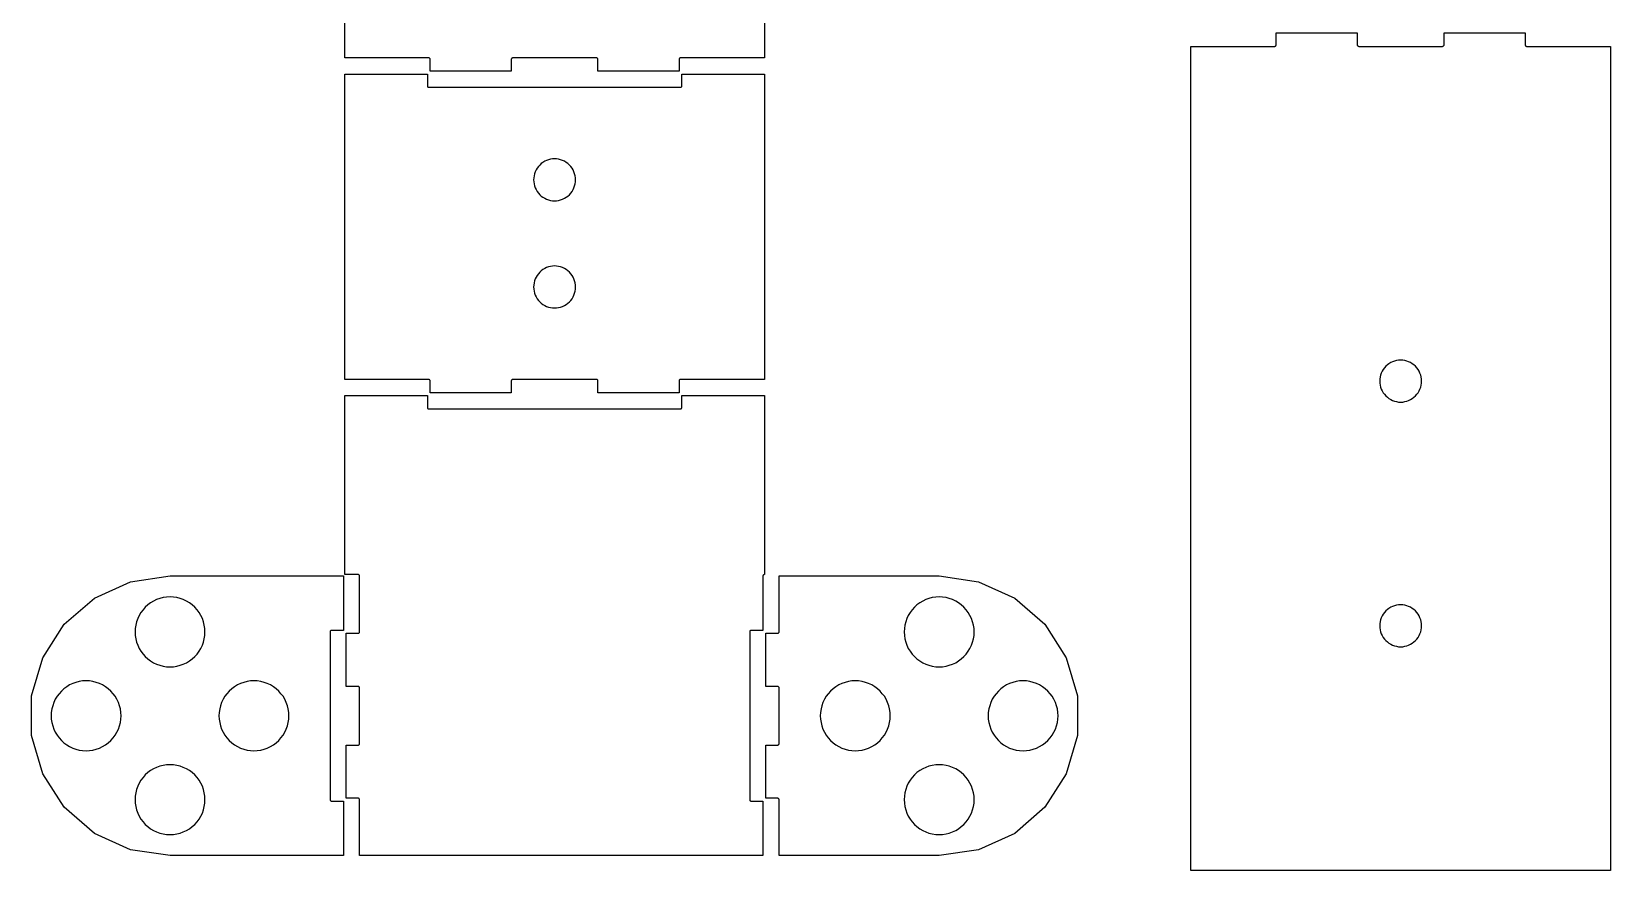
# Model space of a CAD drawing. Header units: millimetres. Extents: x 105 to 221, y 329 to 679.
# Drawn here: x 108 to 220.9, y 329.1 to 389.1 of the extents above; entities that cross this region are included whole.
import ezdxf

# ---------------------------------------------------------------- set-up
doc = ezdxf.new("R2010")
doc.units = ezdxf.units.MM

msp = doc.modelspace()

# ---------------------------------------------------------------- linework, layer by layer
for p, q in [((130.37, 387.19), (130.37, 406.04)), ((160.37, 406.04), (160.37, 387.19)), ((196.97, 388.12), (196.97, 388.98)), ((196.97, 388.98), (202.77, 388.98)), ((202.77, 388.98), (202.77, 388.12)), ((208.97, 388.12), (208.97, 388.98)), ((208.97, 388.98), (214.77, 388.98)), ((214.77, 388.98), (214.77, 388.12)), ((190.87, 329.08), (190.87, 388.02)), ((190.87, 388.02), (196.87, 388.02)), ((196.87, 388.02), (196.89, 388.03)), ((196.89, 388.03), (196.91, 388.03)), ((196.91, 388.03), (196.92, 388.04)), ((196.92, 388.04), (196.94, 388.05)), ((196.94, 388.05), (196.95, 388.07)), ((196.95, 388.07), (196.96, 388.09)), ((196.96, 388.09), (196.97, 388.1)), ((196.97, 388.1), (196.97, 388.12)), ((202.77, 388.12), (202.77, 388.1)), ((202.77, 388.1), (202.78, 388.09)), ((202.78, 388.09), (202.79, 388.07)), ((202.79, 388.07), (202.8, 388.05)), ((202.8, 388.05), (202.81, 388.04)), ((202.81, 388.04), (202.83, 388.03)), ((202.83, 388.03), (202.85, 388.03)), ((202.85, 388.03), (202.87, 388.02)), ((202.87, 388.02), (208.87, 388.02)), ((208.87, 388.02), (208.89, 388.03)), ((208.89, 388.03), (208.91, 388.03)), ((208.91, 388.03), (208.92, 388.04)), ((208.92, 388.04), (208.94, 388.05)), ((208.94, 388.05), (208.95, 388.07)), ((208.95, 388.07), (208.96, 388.09)), ((208.96, 388.09), (208.97, 388.1)), ((208.97, 388.1), (208.97, 388.12)), ((214.77, 388.12), (214.77, 388.1)), ((214.77, 388.1), (214.78, 388.09)), ((214.78, 388.09), (214.79, 388.07)), ((214.79, 388.07), (214.8, 388.05)), ((214.8, 388.05), (214.81, 388.04)), ((214.81, 388.04), (214.83, 388.03)), ((214.83, 388.03), (214.85, 388.03)), ((214.85, 388.03), (214.87, 388.02)), ((214.87, 388.02), (220.87, 388.02)), ((220.87, 388.02), (220.87, 329.08)), ((220.87, 388.02), (220.87, 388.02)), ((136.37, 387.19), (130.37, 387.19)), ((130.37, 387.19), (130.37, 387.19)), ((136.39, 387.19), (136.37, 387.19)), ((136.41, 387.18), (136.39, 387.19)), ((136.42, 387.17), (136.41, 387.18)), ((136.44, 387.16), (136.42, 387.17)), ((136.45, 387.15), (136.44, 387.16)), ((136.46, 387.13), (136.45, 387.15)), ((136.47, 387.11), (136.46, 387.13)), ((136.47, 387.09), (136.47, 387.11)), ((136.47, 386.24), (136.47, 387.09)), ((142.27, 386.24), (136.47, 386.24)), ((142.28, 387.13), (142.27, 387.11)), ((142.27, 387.11), (142.27, 387.09)), ((142.27, 387.09), (142.27, 386.24)), ((142.3, 387.16), (142.28, 387.15)), ((142.28, 387.15), (142.28, 387.13)), ((142.31, 387.17), (142.3, 387.16)), ((142.33, 387.18), (142.31, 387.17)), ((142.35, 387.19), (142.33, 387.18)), ((142.37, 387.19), (142.35, 387.19)), ((148.37, 387.19), (142.37, 387.19)), ((148.39, 387.19), (148.37, 387.19)), ((148.41, 387.18), (148.39, 387.19)), ((148.42, 387.17), (148.41, 387.18)), ((148.44, 387.16), (148.42, 387.17)), ((148.45, 387.15), (148.44, 387.16)), ((148.46, 387.13), (148.45, 387.15)), ((148.47, 387.11), (148.46, 387.13)), ((148.47, 387.09), (148.47, 387.11)), ((148.47, 386.24), (148.47, 387.09)), ((154.27, 386.24), (148.47, 386.24)), ((154.28, 387.13), (154.27, 387.11)), ((154.27, 387.11), (154.27, 387.09)), ((154.27, 387.09), (154.27, 386.24)), ((154.3, 387.16), (154.28, 387.15)), ((154.28, 387.15), (154.28, 387.13)), ((154.31, 387.17), (154.3, 387.16)), ((154.33, 387.18), (154.31, 387.17)), ((154.35, 387.19), (154.33, 387.18)), ((154.37, 387.19), (154.35, 387.19)), ((160.37, 387.19), (154.37, 387.19)), ((130.37, 364.19), (130.37, 386.04)), ((130.37, 386.04), (136.27, 386.04)), ((136.27, 386.04), (136.27, 385.19)), ((136.27, 385.19), (136.27, 385.17)), ((136.27, 385.17), (136.28, 385.15)), ((136.28, 385.15), (136.28, 385.13)), ((136.28, 385.13), (136.3, 385.12)), ((136.3, 385.12), (136.31, 385.1)), ((136.31, 385.1), (136.33, 385.09)), ((136.33, 385.09), (136.35, 385.09)), ((136.35, 385.09), (136.37, 385.09)), ((136.37, 385.09), (154.37, 385.09)), ((154.37, 385.09), (154.39, 385.09)), ((154.39, 385.09), (154.41, 385.09)), ((154.41, 385.09), (154.42, 385.1)), ((154.42, 385.1), (154.44, 385.12)), ((154.44, 385.12), (154.45, 385.13)), ((154.45, 385.13), (154.46, 385.15)), ((154.46, 385.15), (154.47, 385.17)), ((154.47, 385.19), (154.47, 386.04)), ((154.47, 386.04), (160.37, 386.04)), ((154.47, 385.17), (154.47, 385.19)), ((160.37, 386.04), (160.37, 364.19)), ((144.21, 379.42), (144.12, 379.31)), ((144.31, 379.53), (144.21, 379.42)), ((144.42, 379.63), (144.31, 379.53)), ((144.53, 379.72), (144.42, 379.63)), ((144.66, 379.8), (144.53, 379.72)), ((144.79, 379.86), (144.66, 379.8)), ((144.93, 379.91), (144.79, 379.86)), ((145.08, 379.94), (144.93, 379.91)), ((145.22, 379.97), (145.08, 379.94)), ((145.37, 379.97), (145.22, 379.97)), ((145.51, 379.97), (145.37, 379.97)), ((145.66, 379.94), (145.51, 379.97)), ((145.8, 379.91), (145.66, 379.94)), ((145.94, 379.86), (145.8, 379.91)), ((146.08, 379.8), (145.94, 379.86)), ((146.2, 379.72), (146.08, 379.8)), ((146.32, 379.63), (146.2, 379.72)), ((146.43, 379.53), (146.32, 379.63)), ((146.53, 379.42), (146.43, 379.53)), ((146.62, 379.31), (146.53, 379.42)), ((143.88, 378.62), (143.87, 378.47)), ((143.87, 378.47), (143.88, 378.33)), ((143.9, 378.76), (143.88, 378.62)), ((143.88, 378.33), (143.9, 378.18)), ((143.93, 378.91), (143.9, 378.76)), ((143.98, 379.05), (143.93, 378.91)), ((144.05, 379.18), (143.98, 379.05)), ((144.12, 379.31), (144.05, 379.18)), ((146.69, 379.18), (146.62, 379.31)), ((146.75, 379.05), (146.69, 379.18)), ((146.8, 378.91), (146.75, 379.05)), ((146.84, 378.76), (146.8, 378.91)), ((146.86, 378.62), (146.84, 378.76)), ((146.84, 378.18), (146.86, 378.33)), ((146.87, 378.47), (146.86, 378.62)), ((146.86, 378.33), (146.87, 378.47)), ((146.87, 378.47), (146.87, 378.47)), ((143.9, 378.18), (143.93, 378.04)), ((143.93, 378.04), (143.98, 377.9)), ((143.98, 377.9), (144.05, 377.77)), ((144.05, 377.77), (144.12, 377.64)), ((144.12, 377.64), (144.21, 377.52)), ((144.21, 377.52), (144.31, 377.41)), ((144.31, 377.41), (144.42, 377.31)), ((144.42, 377.31), (144.53, 377.23)), ((144.53, 377.23), (144.66, 377.15)), ((144.66, 377.15), (144.79, 377.09)), ((144.79, 377.09), (144.93, 377.04)), ((145.8, 377.04), (145.94, 377.09)), ((145.94, 377.09), (146.08, 377.15)), ((146.08, 377.15), (146.2, 377.23)), ((146.2, 377.23), (146.32, 377.31)), ((146.32, 377.31), (146.43, 377.41)), ((146.43, 377.41), (146.53, 377.52)), ((146.53, 377.52), (146.62, 377.64)), ((146.62, 377.64), (146.69, 377.77)), ((146.69, 377.77), (146.75, 377.9)), ((146.75, 377.9), (146.8, 378.04)), ((146.8, 378.04), (146.84, 378.18)), ((144.93, 377.04), (145.08, 377)), ((145.08, 377), (145.22, 376.98)), ((145.22, 376.98), (145.37, 376.97)), ((145.37, 376.97), (145.51, 376.98)), ((145.51, 376.98), (145.66, 377)), ((145.66, 377), (145.8, 377.04)), ((144.05, 371.51), (143.98, 371.38)), ((144.12, 371.64), (144.05, 371.51)), ((144.21, 371.76), (144.12, 371.64)), ((144.31, 371.87), (144.21, 371.76)), ((144.42, 371.97), (144.31, 371.87)), ((144.53, 372.05), (144.42, 371.97)), ((144.66, 372.13), (144.53, 372.05)), ((144.79, 372.19), (144.66, 372.13)), ((144.93, 372.24), (144.79, 372.19)), ((145.08, 372.28), (144.93, 372.24)), ((145.22, 372.3), (145.08, 372.28)), ((145.37, 372.31), (145.22, 372.3)), ((145.51, 372.3), (145.37, 372.31)), ((145.66, 372.28), (145.51, 372.3)), ((145.8, 372.24), (145.66, 372.28)), ((145.94, 372.19), (145.8, 372.24)), ((146.08, 372.13), (145.94, 372.19)), ((146.2, 372.05), (146.08, 372.13)), ((146.32, 371.97), (146.2, 372.05)), ((146.43, 371.87), (146.32, 371.97)), ((146.53, 371.76), (146.43, 371.87)), ((146.62, 371.64), (146.53, 371.76)), ((146.69, 371.51), (146.62, 371.64)), ((146.75, 371.38), (146.69, 371.51)), ((143.88, 370.95), (143.87, 370.81)), ((143.87, 370.81), (143.88, 370.66)), ((143.9, 371.1), (143.88, 370.95)), ((143.88, 370.66), (143.9, 370.51)), ((143.93, 371.24), (143.9, 371.1)), ((143.9, 370.51), (143.93, 370.37)), ((143.98, 371.38), (143.93, 371.24)), ((143.93, 370.37), (143.98, 370.23)), ((146.8, 371.24), (146.75, 371.38)), ((146.75, 370.23), (146.8, 370.37)), ((146.84, 371.1), (146.8, 371.24)), ((146.8, 370.37), (146.84, 370.51)), ((146.86, 370.95), (146.84, 371.1)), ((146.84, 370.51), (146.86, 370.66)), ((146.87, 370.81), (146.86, 370.95)), ((146.86, 370.66), (146.87, 370.81)), ((146.87, 370.81), (146.87, 370.81)), ((143.98, 370.23), (144.05, 370.1)), ((144.05, 370.1), (144.12, 369.97)), ((144.12, 369.97), (144.21, 369.85)), ((144.21, 369.85), (144.31, 369.75)), ((144.31, 369.75), (144.42, 369.65)), ((144.42, 369.65), (144.53, 369.56)), ((144.53, 369.56), (144.66, 369.48)), ((144.66, 369.48), (144.79, 369.42)), ((144.79, 369.42), (144.93, 369.37)), ((144.93, 369.37), (145.08, 369.33)), ((145.08, 369.33), (145.22, 369.31)), ((145.22, 369.31), (145.37, 369.31)), ((145.37, 369.31), (145.51, 369.31)), ((145.51, 369.31), (145.66, 369.33)), ((145.66, 369.33), (145.8, 369.37)), ((145.8, 369.37), (145.94, 369.42)), ((145.94, 369.42), (146.08, 369.48)), ((146.08, 369.48), (146.2, 369.56)), ((146.2, 369.56), (146.32, 369.65)), ((146.32, 369.65), (146.43, 369.75)), ((146.43, 369.75), (146.53, 369.85)), ((146.53, 369.85), (146.62, 369.97)), ((146.62, 369.97), (146.69, 370.1)), ((146.69, 370.1), (146.75, 370.23)), ((204.55, 364.78), (204.48, 364.65)), ((204.62, 364.91), (204.55, 364.78)), ((204.71, 365.03), (204.62, 364.91)), ((204.81, 365.14), (204.71, 365.03)), ((204.92, 365.24), (204.81, 365.14)), ((205.03, 365.32), (204.92, 365.24)), ((205.16, 365.4), (205.03, 365.32)), ((205.29, 365.46), (205.16, 365.4)), ((205.43, 365.51), (205.29, 365.46)), ((205.58, 365.55), (205.43, 365.51)), ((205.72, 365.57), (205.58, 365.55)), ((205.87, 365.58), (205.72, 365.57)), ((206.02, 365.57), (205.87, 365.58)), ((206.16, 365.55), (206.02, 365.57)), ((206.3, 365.51), (206.16, 365.55)), ((206.44, 365.46), (206.3, 365.51)), ((206.58, 365.4), (206.44, 365.46)), ((206.7, 365.32), (206.58, 365.4)), ((206.82, 365.24), (206.7, 365.32)), ((206.93, 365.14), (206.82, 365.24)), ((207.03, 365.03), (206.93, 365.14)), ((207.12, 364.91), (207.03, 365.03)), ((207.19, 364.78), (207.12, 364.91)), ((207.25, 364.65), (207.19, 364.78)), ((136.37, 364.19), (130.37, 364.19)), ((130.37, 364.19), (130.37, 364.19)), ((136.39, 364.19), (136.37, 364.19)), ((136.41, 364.18), (136.39, 364.19)), ((136.42, 364.17), (136.41, 364.18)), ((136.44, 364.16), (136.42, 364.17)), ((136.45, 364.15), (136.44, 364.16)), ((136.46, 364.13), (136.45, 364.15)), ((136.47, 364.11), (136.46, 364.13)), ((136.47, 364.09), (136.47, 364.11)), ((136.47, 363.24), (136.47, 364.09)), ((142.28, 364.13), (142.27, 364.11)), ((142.27, 364.11), (142.27, 364.09)), ((142.27, 364.09), (142.27, 363.24)), ((142.3, 364.16), (142.28, 364.15)), ((142.28, 364.15), (142.28, 364.13)), ((142.31, 364.17), (142.3, 364.16)), ((142.33, 364.18), (142.31, 364.17)), ((142.35, 364.19), (142.33, 364.18)), ((142.37, 364.19), (142.35, 364.19)), ((148.37, 364.19), (142.37, 364.19)), ((148.39, 364.19), (148.37, 364.19)), ((148.41, 364.18), (148.39, 364.19)), ((148.42, 364.17), (148.41, 364.18)), ((148.44, 364.16), (148.42, 364.17)), ((148.45, 364.15), (148.44, 364.16)), ((148.46, 364.13), (148.45, 364.15)), ((148.47, 364.11), (148.46, 364.13)), ((148.47, 364.09), (148.47, 364.11)), ((148.47, 363.24), (148.47, 364.09)), ((154.28, 364.13), (154.27, 364.11)), ((154.27, 364.11), (154.27, 364.09)), ((154.27, 364.09), (154.27, 363.24)), ((154.3, 364.16), (154.28, 364.15)), ((154.28, 364.15), (154.28, 364.13)), ((154.31, 364.17), (154.3, 364.16)), ((154.33, 364.18), (154.31, 364.17)), ((154.35, 364.19), (154.33, 364.18)), ((154.37, 364.19), (154.35, 364.19)), ((160.37, 364.19), (154.37, 364.19)), ((204.38, 364.22), (204.37, 364.08)), ((204.37, 364.08), (204.38, 363.93)), ((204.4, 364.37), (204.38, 364.22)), ((204.38, 363.93), (204.4, 363.78)), ((204.43, 364.51), (204.4, 364.37)), ((204.4, 363.78), (204.43, 363.64)), ((204.48, 364.65), (204.43, 364.51)), ((204.43, 363.64), (204.48, 363.5)), ((207.3, 364.51), (207.25, 364.65)), ((207.25, 363.5), (207.3, 363.64)), ((207.34, 364.37), (207.3, 364.51)), ((207.3, 363.64), (207.34, 363.78)), ((207.36, 364.22), (207.34, 364.37)), ((207.34, 363.78), (207.36, 363.93)), ((207.37, 364.08), (207.36, 364.22)), ((207.36, 363.93), (207.37, 364.08)), ((207.37, 364.08), (207.37, 364.08)), ((130.37, 350.24), (130.37, 363.04)), ((130.37, 363.04), (136.27, 363.04)), ((136.27, 363.04), (136.27, 362.19)), ((142.27, 363.24), (136.47, 363.24)), ((154.27, 363.24), (148.47, 363.24)), ((154.47, 362.19), (154.47, 363.04)), ((154.47, 363.04), (160.37, 363.04)), ((160.37, 363.04), (160.37, 350.24)), ((204.48, 363.5), (204.55, 363.37)), ((204.55, 363.37), (204.62, 363.24)), ((204.62, 363.24), (204.71, 363.13)), ((204.71, 363.13), (204.81, 363.02)), ((204.81, 363.02), (204.92, 362.92)), ((204.92, 362.92), (205.03, 362.83)), ((205.03, 362.83), (205.16, 362.75)), ((205.16, 362.75), (205.29, 362.69)), ((205.29, 362.69), (205.43, 362.64)), ((205.43, 362.64), (205.58, 362.61)), ((205.58, 362.61), (205.72, 362.58)), ((205.72, 362.58), (205.87, 362.58)), ((205.87, 362.58), (206.02, 362.58)), ((206.02, 362.58), (206.16, 362.61)), ((206.16, 362.61), (206.3, 362.64)), ((206.3, 362.64), (206.44, 362.69)), ((206.44, 362.69), (206.58, 362.75)), ((206.58, 362.75), (206.7, 362.83)), ((206.7, 362.83), (206.82, 362.92)), ((206.82, 362.92), (206.93, 363.02)), ((206.93, 363.02), (207.03, 363.13)), ((207.03, 363.13), (207.12, 363.24)), ((207.12, 363.24), (207.19, 363.37)), ((207.19, 363.37), (207.25, 363.5)), ((136.27, 362.19), (136.27, 362.17)), ((136.27, 362.17), (136.28, 362.15)), ((136.28, 362.15), (136.28, 362.13)), ((136.28, 362.13), (136.3, 362.12)), ((136.3, 362.12), (136.31, 362.1)), ((136.31, 362.1), (136.33, 362.09)), ((136.33, 362.09), (136.35, 362.09)), ((136.35, 362.09), (136.37, 362.09)), ((136.37, 362.09), (154.37, 362.09)), ((154.37, 362.09), (154.39, 362.09)), ((154.39, 362.09), (154.41, 362.09)), ((154.41, 362.09), (154.42, 362.1)), ((154.42, 362.1), (154.44, 362.12)), ((154.44, 362.12), (154.45, 362.13)), ((154.45, 362.13), (154.46, 362.15)), ((154.46, 362.15), (154.47, 362.17)), ((154.47, 362.17), (154.47, 362.19)), ((115.05, 349.73), (117.87, 350.14)), ((117.87, 350.14), (130.27, 350.14)), ((130.27, 350.14), (130.27, 350.14)), ((130.27, 350.14), (130.27, 346.24)), ((131.32, 350.24), (130.37, 350.24)), ((130.37, 350.24), (130.37, 350.24)), ((131.34, 350.24), (131.32, 350.24)), ((131.36, 350.23), (131.34, 350.24)), ((131.38, 350.22), (131.36, 350.23)), ((131.39, 350.21), (131.38, 350.22)), ((131.4, 350.19), (131.39, 350.21)), ((131.41, 350.18), (131.4, 350.19)), ((131.42, 350.16), (131.41, 350.18)), ((131.42, 350.14), (131.42, 350.16)), ((131.42, 346.14), (131.42, 350.14)), ((160.28, 350.18), (160.27, 350.16)), ((160.27, 350.16), (160.27, 350.14)), ((160.27, 350.14), (160.27, 346.24)), ((160.3, 350.21), (160.28, 350.19)), ((160.28, 350.19), (160.28, 350.18)), ((160.31, 350.22), (160.3, 350.21)), ((160.33, 350.23), (160.31, 350.22)), ((160.35, 350.24), (160.33, 350.23)), ((160.37, 350.24), (160.35, 350.24)), ((161.42, 350.14), (172.87, 350.14)), ((161.42, 346.14), (161.42, 350.14)), ((161.42, 350.14), (161.42, 350.14)), ((161.42, 350.14), (161.42, 350.14)), ((172.87, 350.14), (175.69, 349.73)), ((112.46, 348.55), (115.05, 349.73)), ((175.69, 349.73), (178.27, 348.55)), ((110.31, 346.69), (112.46, 348.55)), ((116.1, 347.91), (115.94, 347.72)), ((116.28, 348.07), (116.1, 347.91)), ((116.48, 348.22), (116.28, 348.07)), ((116.69, 348.34), (116.48, 348.22)), ((116.91, 348.45), (116.69, 348.34)), ((117.14, 348.53), (116.91, 348.45)), ((117.38, 348.59), (117.14, 348.53)), ((117.62, 348.63), (117.38, 348.59)), ((117.87, 348.64), (117.62, 348.63)), ((118.11, 348.63), (117.87, 348.64)), ((118.36, 348.59), (118.11, 348.63)), ((118.59, 348.53), (118.36, 348.59)), ((118.82, 348.45), (118.59, 348.53)), ((119.05, 348.34), (118.82, 348.45)), ((119.26, 348.22), (119.05, 348.34)), ((119.45, 348.07), (119.26, 348.22)), ((119.64, 347.91), (119.45, 348.07)), ((119.8, 347.72), (119.64, 347.91)), ((171.1, 347.91), (170.94, 347.72)), ((171.28, 348.07), (171.1, 347.91)), ((171.48, 348.22), (171.28, 348.07)), ((171.69, 348.34), (171.48, 348.22)), ((171.91, 348.45), (171.69, 348.34)), ((172.14, 348.53), (171.91, 348.45)), ((172.38, 348.59), (172.14, 348.53)), ((172.62, 348.63), (172.38, 348.59)), ((172.87, 348.64), (172.62, 348.63)), ((173.11, 348.63), (172.87, 348.64)), ((173.36, 348.59), (173.11, 348.63)), ((173.59, 348.53), (173.36, 348.59)), ((173.82, 348.45), (173.59, 348.53)), ((174.05, 348.34), (173.82, 348.45)), ((174.26, 348.22), (174.05, 348.34)), ((174.45, 348.07), (174.26, 348.22)), ((174.64, 347.91), (174.45, 348.07)), ((174.8, 347.72), (174.64, 347.91)), ((178.27, 348.55), (180.43, 346.69)), ((204.92, 347.74), (204.81, 347.64)), ((205.03, 347.82), (204.92, 347.74)), ((205.16, 347.9), (205.03, 347.82)), ((205.29, 347.96), (205.16, 347.9)), ((205.43, 348.01), (205.29, 347.96)), ((205.58, 348.05), (205.43, 348.01)), ((205.72, 348.07), (205.58, 348.05)), ((205.87, 348.08), (205.72, 348.07)), ((206.02, 348.07), (205.87, 348.08)), ((206.16, 348.05), (206.02, 348.07)), ((206.3, 348.01), (206.16, 348.05)), ((206.44, 347.96), (206.3, 348.01)), ((206.58, 347.9), (206.44, 347.96)), ((206.7, 347.82), (206.58, 347.9)), ((206.82, 347.74), (206.7, 347.82)), ((206.93, 347.64), (206.82, 347.74)), ((108.77, 344.29), (110.31, 346.69)), ((115.42, 346.63), (115.38, 346.38)), ((115.48, 346.86), (115.42, 346.63)), ((115.56, 347.1), (115.48, 346.86)), ((115.66, 347.32), (115.56, 347.1)), ((115.79, 347.53), (115.66, 347.32)), ((115.94, 347.72), (115.79, 347.53)), ((119.95, 347.53), (119.8, 347.72)), ((120.07, 347.32), (119.95, 347.53)), ((120.18, 347.1), (120.07, 347.32)), ((120.26, 346.86), (120.18, 347.1)), ((120.32, 346.63), (120.26, 346.86)), ((120.36, 346.38), (120.32, 346.63)), ((170.42, 346.63), (170.38, 346.38)), ((170.48, 346.86), (170.42, 346.63)), ((170.56, 347.1), (170.48, 346.86)), ((170.66, 347.32), (170.56, 347.1)), ((170.79, 347.53), (170.66, 347.32)), ((170.94, 347.72), (170.79, 347.53)), ((174.95, 347.53), (174.8, 347.72)), ((175.07, 347.32), (174.95, 347.53)), ((175.18, 347.1), (175.07, 347.32)), ((175.26, 346.86), (175.18, 347.1)), ((175.32, 346.63), (175.26, 346.86)), ((175.36, 346.38), (175.32, 346.63)), ((180.43, 346.69), (181.96, 344.29)), ((204.38, 346.72), (204.37, 346.58)), ((204.4, 346.87), (204.38, 346.72)), ((204.43, 347.01), (204.4, 346.87)), ((204.48, 347.15), (204.43, 347.01)), ((204.55, 347.28), (204.48, 347.15)), ((204.62, 347.41), (204.55, 347.28)), ((204.71, 347.53), (204.62, 347.41)), ((204.81, 347.64), (204.71, 347.53)), ((207.03, 347.53), (206.93, 347.64)), ((207.12, 347.41), (207.03, 347.53)), ((207.19, 347.28), (207.12, 347.41)), ((207.25, 347.15), (207.19, 347.28)), ((207.3, 347.01), (207.25, 347.15)), ((207.34, 346.87), (207.3, 347.01)), ((207.36, 346.72), (207.34, 346.87)), ((207.37, 346.58), (207.36, 346.72)), ((115.38, 346.38), (115.37, 346.14)), ((115.37, 346.14), (115.38, 345.89)), ((115.38, 345.89), (115.42, 345.65)), ((115.42, 345.65), (115.48, 345.41)), ((120.26, 345.41), (120.32, 345.65)), ((120.32, 345.65), (120.36, 345.89)), ((120.37, 346.14), (120.36, 346.38)), ((120.36, 345.89), (120.37, 346.14)), ((120.37, 346.14), (120.37, 346.14)), ((129.33, 346.19), (129.32, 346.18)), ((129.32, 346.18), (129.32, 346.16)), ((129.32, 346.16), (129.32, 346.14)), ((129.32, 346.14), (129.32, 334.14)), ((129.34, 346.21), (129.33, 346.19)), ((129.36, 346.22), (129.34, 346.21)), ((129.38, 346.23), (129.36, 346.22)), ((129.4, 346.24), (129.38, 346.23)), ((129.42, 346.24), (129.4, 346.24)), ((130.27, 346.24), (129.42, 346.24)), ((130.47, 342.24), (130.47, 346.04)), ((130.47, 346.04), (131.32, 346.04)), ((131.32, 346.04), (131.34, 346.04)), ((131.34, 346.04), (131.36, 346.05)), ((131.36, 346.05), (131.38, 346.06)), ((131.38, 346.06), (131.39, 346.07)), ((131.39, 346.07), (131.4, 346.08)), ((131.4, 346.08), (131.41, 346.1)), ((131.41, 346.1), (131.42, 346.12)), ((131.42, 346.12), (131.42, 346.14)), ((159.33, 346.19), (159.32, 346.18)), ((159.32, 346.18), (159.32, 346.16)), ((159.32, 346.16), (159.32, 346.14)), ((159.32, 346.14), (159.32, 334.14)), ((159.34, 346.21), (159.33, 346.19)), ((159.36, 346.22), (159.34, 346.21)), ((159.38, 346.23), (159.36, 346.22)), ((159.4, 346.24), (159.38, 346.23)), ((159.42, 346.24), (159.4, 346.24)), ((160.27, 346.24), (159.42, 346.24)), ((160.47, 342.24), (160.47, 346.04)), ((160.47, 346.04), (161.32, 346.04)), ((161.32, 346.04), (161.34, 346.04)), ((161.34, 346.04), (161.36, 346.05)), ((161.36, 346.05), (161.38, 346.06)), ((161.38, 346.06), (161.39, 346.07)), ((161.39, 346.07), (161.4, 346.08)), ((161.4, 346.08), (161.41, 346.1)), ((161.41, 346.1), (161.42, 346.12)), ((161.42, 346.12), (161.42, 346.14)), ((170.38, 346.38), (170.37, 346.14)), ((170.37, 346.14), (170.38, 345.89)), ((170.38, 345.89), (170.42, 345.65)), ((170.42, 345.65), (170.48, 345.41)), ((175.26, 345.41), (175.32, 345.65)), ((175.32, 345.65), (175.36, 345.89)), ((175.37, 346.14), (175.36, 346.38)), ((175.36, 345.89), (175.37, 346.14)), ((175.37, 346.14), (175.37, 346.14)), ((204.37, 346.58), (204.38, 346.43)), ((204.38, 346.43), (204.4, 346.28)), ((204.4, 346.28), (204.43, 346.14)), ((204.43, 346.14), (204.48, 346)), ((204.48, 346), (204.55, 345.87)), ((204.55, 345.87), (204.62, 345.74)), ((204.62, 345.74), (204.71, 345.63)), ((204.71, 345.63), (204.81, 345.52)), ((204.81, 345.52), (204.92, 345.42)), ((206.82, 345.42), (206.93, 345.52)), ((206.93, 345.52), (207.03, 345.63)), ((207.03, 345.63), (207.12, 345.74)), ((207.12, 345.74), (207.19, 345.87)), ((207.19, 345.87), (207.25, 346)), ((207.25, 346), (207.3, 346.14)), ((207.3, 346.14), (207.34, 346.28)), ((207.34, 346.28), (207.36, 346.43)), ((207.36, 346.43), (207.37, 346.58)), ((207.37, 346.58), (207.37, 346.58)), ((115.48, 345.41), (115.56, 345.18)), ((115.56, 345.18), (115.66, 344.96)), ((115.66, 344.96), (115.79, 344.75)), ((115.79, 344.75), (115.94, 344.55)), ((115.94, 344.55), (116.1, 344.37)), ((116.1, 344.37), (116.28, 344.21)), ((119.45, 344.21), (119.64, 344.37)), ((119.64, 344.37), (119.8, 344.55)), ((119.8, 344.55), (119.95, 344.75)), ((119.95, 344.75), (120.07, 344.96)), ((120.07, 344.96), (120.18, 345.18)), ((120.18, 345.18), (120.26, 345.41)), ((170.48, 345.41), (170.56, 345.18)), ((170.56, 345.18), (170.66, 344.96)), ((170.66, 344.96), (170.79, 344.75)), ((170.79, 344.75), (170.94, 344.55)), ((170.94, 344.55), (171.1, 344.37)), ((171.1, 344.37), (171.28, 344.21)), ((174.45, 344.21), (174.64, 344.37)), ((174.64, 344.37), (174.8, 344.55)), ((174.8, 344.55), (174.95, 344.75)), ((174.95, 344.75), (175.07, 344.96)), ((175.07, 344.96), (175.18, 345.18)), ((175.18, 345.18), (175.26, 345.41)), ((204.92, 345.42), (205.03, 345.33)), ((205.03, 345.33), (205.16, 345.25)), ((205.16, 345.25), (205.29, 345.19)), ((205.29, 345.19), (205.43, 345.14)), ((205.43, 345.14), (205.58, 345.11)), ((205.58, 345.11), (205.72, 345.08)), ((205.72, 345.08), (205.87, 345.08)), ((205.87, 345.08), (206.02, 345.08)), ((206.02, 345.08), (206.16, 345.11)), ((206.16, 345.11), (206.3, 345.14)), ((206.3, 345.14), (206.44, 345.19)), ((206.44, 345.19), (206.58, 345.25)), ((206.58, 345.25), (206.7, 345.33)), ((206.7, 345.33), (206.82, 345.42)), ((107.97, 341.56), (108.77, 344.29)), ((116.28, 344.21), (116.48, 344.06)), ((116.48, 344.06), (116.69, 343.93)), ((116.69, 343.93), (116.91, 343.83)), ((116.91, 343.83), (117.14, 343.75)), ((117.14, 343.75), (117.38, 343.69)), ((117.38, 343.69), (117.62, 343.65)), ((117.62, 343.65), (117.87, 343.64)), ((117.87, 343.64), (118.11, 343.65)), ((118.11, 343.65), (118.36, 343.69)), ((118.36, 343.69), (118.59, 343.75)), ((118.59, 343.75), (118.82, 343.83)), ((118.82, 343.83), (119.05, 343.93)), ((119.05, 343.93), (119.26, 344.06)), ((119.26, 344.06), (119.45, 344.21)), ((171.28, 344.21), (171.48, 344.06)), ((171.48, 344.06), (171.69, 343.93)), ((171.69, 343.93), (171.91, 343.83)), ((171.91, 343.83), (172.14, 343.75)), ((172.14, 343.75), (172.38, 343.69)), ((172.38, 343.69), (172.62, 343.65)), ((172.62, 343.65), (172.87, 343.64)), ((172.87, 343.64), (173.11, 343.65)), ((173.11, 343.65), (173.36, 343.69)), ((173.36, 343.69), (173.59, 343.75)), ((173.59, 343.75), (173.82, 343.83)), ((173.82, 343.83), (174.05, 343.93)), ((174.05, 343.93), (174.26, 344.06)), ((174.26, 344.06), (174.45, 344.21)), ((181.96, 344.29), (182.77, 341.56)), ((110.48, 342.22), (110.28, 342.07)), ((110.69, 342.34), (110.48, 342.22)), ((110.91, 342.45), (110.69, 342.34)), ((111.14, 342.53), (110.91, 342.45)), ((111.38, 342.59), (111.14, 342.53)), ((111.62, 342.63), (111.38, 342.59)), ((111.87, 342.64), (111.62, 342.63)), ((112.11, 342.63), (111.87, 342.64)), ((112.36, 342.59), (112.11, 342.63)), ((112.59, 342.53), (112.36, 342.59)), ((112.82, 342.45), (112.59, 342.53)), ((113.05, 342.34), (112.82, 342.45)), ((113.26, 342.22), (113.05, 342.34)), ((113.45, 342.07), (113.26, 342.22)), ((122.48, 342.22), (122.28, 342.07)), ((122.69, 342.34), (122.48, 342.22)), ((122.91, 342.45), (122.69, 342.34)), ((123.14, 342.53), (122.91, 342.45)), ((123.38, 342.59), (123.14, 342.53)), ((123.62, 342.63), (123.38, 342.59)), ((123.87, 342.64), (123.62, 342.63)), ((124.11, 342.63), (123.87, 342.64)), ((124.36, 342.59), (124.11, 342.63)), ((124.59, 342.53), (124.36, 342.59)), ((124.82, 342.45), (124.59, 342.53)), ((125.05, 342.34), (124.82, 342.45)), ((125.26, 342.22), (125.05, 342.34)), ((125.45, 342.07), (125.26, 342.22)), ((131.32, 342.24), (130.47, 342.24)), ((131.34, 342.24), (131.32, 342.24)), ((131.36, 342.23), (131.34, 342.24)), ((131.38, 342.22), (131.36, 342.23)), ((131.39, 342.21), (131.38, 342.22)), ((131.4, 342.19), (131.39, 342.21)), ((131.41, 342.18), (131.4, 342.19)), ((131.42, 342.16), (131.41, 342.18)), ((131.42, 342.14), (131.42, 342.16)), ((131.42, 338.14), (131.42, 342.14)), ((161.32, 342.24), (160.47, 342.24)), ((161.34, 342.24), (161.32, 342.24)), ((161.36, 342.23), (161.34, 342.24)), ((161.38, 342.22), (161.36, 342.23)), ((161.39, 342.21), (161.38, 342.22)), ((161.4, 342.19), (161.39, 342.21)), ((161.41, 342.18), (161.4, 342.19)), ((161.42, 342.16), (161.41, 342.18)), ((161.42, 342.14), (161.42, 342.16)), ((161.42, 338.14), (161.42, 342.14)), ((165.48, 342.22), (165.28, 342.07)), ((165.69, 342.34), (165.48, 342.22)), ((165.91, 342.45), (165.69, 342.34)), ((166.14, 342.53), (165.91, 342.45)), ((166.38, 342.59), (166.14, 342.53)), ((166.62, 342.63), (166.38, 342.59)), ((166.87, 342.64), (166.62, 342.63)), ((167.11, 342.63), (166.87, 342.64)), ((167.36, 342.59), (167.11, 342.63)), ((167.59, 342.53), (167.36, 342.59)), ((167.82, 342.45), (167.59, 342.53)), ((168.05, 342.34), (167.82, 342.45)), ((168.26, 342.22), (168.05, 342.34)), ((168.45, 342.07), (168.26, 342.22)), ((177.48, 342.22), (177.28, 342.07)), ((177.69, 342.34), (177.48, 342.22)), ((177.91, 342.45), (177.69, 342.34)), ((178.14, 342.53), (177.91, 342.45)), ((178.38, 342.59), (178.14, 342.53)), ((178.62, 342.63), (178.38, 342.59)), ((178.87, 342.64), (178.62, 342.63)), ((179.11, 342.63), (178.87, 342.64)), ((179.36, 342.59), (179.11, 342.63)), ((179.59, 342.53), (179.36, 342.59)), ((179.82, 342.45), (179.59, 342.53)), ((180.05, 342.34), (179.82, 342.45)), ((180.26, 342.22), (180.05, 342.34)), ((180.45, 342.07), (180.26, 342.22)), ((107.97, 338.72), (107.97, 341.56)), ((109.56, 341.1), (109.48, 340.86)), ((109.66, 341.32), (109.56, 341.1)), ((109.79, 341.53), (109.66, 341.32)), ((109.94, 341.72), (109.79, 341.53)), ((110.1, 341.91), (109.94, 341.72)), ((110.28, 342.07), (110.1, 341.91)), ((113.64, 341.91), (113.45, 342.07)), ((113.8, 341.72), (113.64, 341.91)), ((113.95, 341.53), (113.8, 341.72)), ((114.07, 341.32), (113.95, 341.53)), ((114.18, 341.1), (114.07, 341.32)), ((114.26, 340.86), (114.18, 341.1)), ((121.56, 341.1), (121.48, 340.86)), ((121.66, 341.32), (121.56, 341.1)), ((121.79, 341.53), (121.66, 341.32)), ((121.94, 341.72), (121.79, 341.53)), ((122.1, 341.91), (121.94, 341.72)), ((122.28, 342.07), (122.1, 341.91)), ((125.64, 341.91), (125.45, 342.07)), ((125.8, 341.72), (125.64, 341.91)), ((125.95, 341.53), (125.8, 341.72)), ((126.07, 341.32), (125.95, 341.53)), ((126.18, 341.1), (126.07, 341.32)), ((126.26, 340.86), (126.18, 341.1)), ((164.56, 341.1), (164.48, 340.86)), ((164.66, 341.32), (164.56, 341.1)), ((164.79, 341.53), (164.66, 341.32)), ((164.94, 341.72), (164.79, 341.53)), ((165.1, 341.91), (164.94, 341.72)), ((165.28, 342.07), (165.1, 341.91)), ((168.64, 341.91), (168.45, 342.07)), ((168.8, 341.72), (168.64, 341.91)), ((168.95, 341.53), (168.8, 341.72)), ((169.07, 341.32), (168.95, 341.53)), ((169.18, 341.1), (169.07, 341.32)), ((169.26, 340.86), (169.18, 341.1)), ((176.56, 341.1), (176.48, 340.86)), ((176.66, 341.32), (176.56, 341.1)), ((176.79, 341.53), (176.66, 341.32)), ((176.94, 341.72), (176.79, 341.53)), ((177.1, 341.91), (176.94, 341.72)), ((177.28, 342.07), (177.1, 341.91)), ((180.64, 341.91), (180.45, 342.07)), ((180.8, 341.72), (180.64, 341.91)), ((180.95, 341.53), (180.8, 341.72)), ((181.07, 341.32), (180.95, 341.53)), ((181.18, 341.1), (181.07, 341.32)), ((181.26, 340.86), (181.18, 341.1)), ((182.77, 341.56), (182.77, 338.72)), ((109.38, 340.38), (109.37, 340.14)), ((109.37, 340.14), (109.38, 339.89)), ((109.42, 340.63), (109.38, 340.38)), ((109.38, 339.89), (109.42, 339.65)), ((109.48, 340.86), (109.42, 340.63)), ((114.32, 340.63), (114.26, 340.86)), ((114.36, 340.38), (114.32, 340.63)), ((114.32, 339.65), (114.36, 339.89)), ((114.37, 340.14), (114.36, 340.38)), ((114.36, 339.89), (114.37, 340.14)), ((114.37, 340.14), (114.37, 340.14)), ((121.38, 340.38), (121.37, 340.14)), ((121.37, 340.14), (121.38, 339.89)), ((121.42, 340.63), (121.38, 340.38)), ((121.38, 339.89), (121.42, 339.65)), ((121.48, 340.86), (121.42, 340.63)), ((126.32, 340.63), (126.26, 340.86)), ((126.36, 340.38), (126.32, 340.63)), ((126.32, 339.65), (126.36, 339.89)), ((126.37, 340.14), (126.36, 340.38)), ((126.36, 339.89), (126.37, 340.14)), ((126.37, 340.14), (126.37, 340.14)), ((164.38, 340.38), (164.37, 340.14)), ((164.37, 340.14), (164.38, 339.89)), ((164.42, 340.63), (164.38, 340.38)), ((164.38, 339.89), (164.42, 339.65)), ((164.48, 340.86), (164.42, 340.63)), ((169.32, 340.63), (169.26, 340.86)), ((169.36, 340.38), (169.32, 340.63)), ((169.32, 339.65), (169.36, 339.89)), ((169.37, 340.14), (169.36, 340.38)), ((169.36, 339.89), (169.37, 340.14)), ((169.37, 340.14), (169.37, 340.14)), ((176.38, 340.38), (176.37, 340.14)), ((176.37, 340.14), (176.38, 339.89)), ((176.42, 340.63), (176.38, 340.38)), ((176.38, 339.89), (176.42, 339.65)), ((176.48, 340.86), (176.42, 340.63)), ((181.32, 340.63), (181.26, 340.86)), ((181.36, 340.38), (181.32, 340.63)), ((181.32, 339.65), (181.36, 339.89)), ((181.37, 340.14), (181.36, 340.38)), ((181.36, 339.89), (181.37, 340.14)), ((181.37, 340.14), (181.37, 340.14)), ((108.77, 335.98), (107.97, 338.72)), ((109.42, 339.65), (109.48, 339.41)), ((109.48, 339.41), (109.56, 339.18)), ((109.56, 339.18), (109.66, 338.96)), ((109.66, 338.96), (109.79, 338.75)), ((109.79, 338.75), (109.94, 338.55)), ((113.8, 338.55), (113.95, 338.75)), ((113.95, 338.75), (114.07, 338.96)), ((114.07, 338.96), (114.18, 339.18)), ((114.18, 339.18), (114.26, 339.41)), ((114.26, 339.41), (114.32, 339.65)), ((121.42, 339.65), (121.48, 339.41)), ((121.48, 339.41), (121.56, 339.18)), ((121.56, 339.18), (121.66, 338.96)), ((121.66, 338.96), (121.79, 338.75)), ((121.79, 338.75), (121.94, 338.55)), ((125.8, 338.55), (125.95, 338.75)), ((125.95, 338.75), (126.07, 338.96)), ((126.07, 338.96), (126.18, 339.18)), ((126.18, 339.18), (126.26, 339.41)), ((126.26, 339.41), (126.32, 339.65)), ((164.42, 339.65), (164.48, 339.41)), ((164.48, 339.41), (164.56, 339.18)), ((164.56, 339.18), (164.66, 338.96)), ((164.66, 338.96), (164.79, 338.75)), ((164.79, 338.75), (164.94, 338.55)), ((168.8, 338.55), (168.95, 338.75)), ((168.95, 338.75), (169.07, 338.96)), ((169.07, 338.96), (169.18, 339.18)), ((169.18, 339.18), (169.26, 339.41)), ((169.26, 339.41), (169.32, 339.65)), ((176.42, 339.65), (176.48, 339.41)), ((176.48, 339.41), (176.56, 339.18)), ((176.56, 339.18), (176.66, 338.96)), ((176.66, 338.96), (176.79, 338.75)), ((176.79, 338.75), (176.94, 338.55)), ((180.8, 338.55), (180.95, 338.75)), ((180.95, 338.75), (181.07, 338.96)), ((181.07, 338.96), (181.18, 339.18)), ((181.18, 339.18), (181.26, 339.41)), ((181.26, 339.41), (181.32, 339.65)), ((182.77, 338.72), (181.96, 335.98)), ((109.94, 338.55), (110.1, 338.37)), ((110.1, 338.37), (110.28, 338.21)), ((110.28, 338.21), (110.48, 338.06)), ((110.48, 338.06), (110.69, 337.93)), ((110.69, 337.93), (110.91, 337.83)), ((110.91, 337.83), (111.14, 337.75)), ((111.14, 337.75), (111.38, 337.69)), ((111.38, 337.69), (111.62, 337.65)), ((111.62, 337.65), (111.87, 337.64)), ((111.87, 337.64), (112.11, 337.65)), ((112.11, 337.65), (112.36, 337.69)), ((112.36, 337.69), (112.59, 337.75)), ((112.59, 337.75), (112.82, 337.83)), ((112.82, 337.83), (113.05, 337.93)), ((113.05, 337.93), (113.26, 338.06)), ((113.26, 338.06), (113.45, 338.21)), ((113.45, 338.21), (113.64, 338.37)), ((113.64, 338.37), (113.8, 338.55)), ((121.94, 338.55), (122.1, 338.37)), ((122.1, 338.37), (122.28, 338.21)), ((122.28, 338.21), (122.48, 338.06)), ((122.48, 338.06), (122.69, 337.93)), ((122.69, 337.93), (122.91, 337.83)), ((122.91, 337.83), (123.14, 337.75)), ((123.14, 337.75), (123.38, 337.69)), ((123.38, 337.69), (123.62, 337.65)), ((123.62, 337.65), (123.87, 337.64)), ((123.87, 337.64), (124.11, 337.65)), ((124.11, 337.65), (124.36, 337.69)), ((124.36, 337.69), (124.59, 337.75)), ((124.59, 337.75), (124.82, 337.83)), ((124.82, 337.83), (125.05, 337.93)), ((125.05, 337.93), (125.26, 338.06)), ((125.26, 338.06), (125.45, 338.21)), ((125.45, 338.21), (125.64, 338.37)), ((125.64, 338.37), (125.8, 338.55)), ((130.47, 334.24), (130.47, 338.04)), ((130.47, 338.04), (131.32, 338.04)), ((131.32, 338.04), (131.34, 338.04)), ((131.34, 338.04), (131.36, 338.05)), ((131.36, 338.05), (131.38, 338.06)), ((131.38, 338.06), (131.39, 338.07)), ((131.39, 338.07), (131.4, 338.08)), ((131.4, 338.08), (131.41, 338.1)), ((131.41, 338.1), (131.42, 338.12)), ((131.42, 338.12), (131.42, 338.14)), ((160.47, 334.24), (160.47, 338.04)), ((160.47, 338.04), (161.32, 338.04)), ((161.32, 338.04), (161.34, 338.04)), ((161.34, 338.04), (161.36, 338.05)), ((161.36, 338.05), (161.38, 338.06)), ((161.38, 338.06), (161.39, 338.07)), ((161.39, 338.07), (161.4, 338.08)), ((161.4, 338.08), (161.41, 338.1)), ((161.41, 338.1), (161.42, 338.12)), ((161.42, 338.12), (161.42, 338.14)), ((164.94, 338.55), (165.1, 338.37)), ((165.1, 338.37), (165.28, 338.21)), ((165.28, 338.21), (165.48, 338.06)), ((165.48, 338.06), (165.69, 337.93)), ((165.69, 337.93), (165.91, 337.83)), ((165.91, 337.83), (166.14, 337.75)), ((166.14, 337.75), (166.38, 337.69)), ((166.38, 337.69), (166.62, 337.65)), ((166.62, 337.65), (166.87, 337.64)), ((166.87, 337.64), (167.11, 337.65)), ((167.11, 337.65), (167.36, 337.69)), ((167.36, 337.69), (167.59, 337.75)), ((167.59, 337.75), (167.82, 337.83)), ((167.82, 337.83), (168.05, 337.93)), ((168.05, 337.93), (168.26, 338.06)), ((168.26, 338.06), (168.45, 338.21)), ((168.45, 338.21), (168.64, 338.37)), ((168.64, 338.37), (168.8, 338.55)), ((176.94, 338.55), (177.1, 338.37)), ((177.1, 338.37), (177.28, 338.21)), ((177.28, 338.21), (177.48, 338.06)), ((177.48, 338.06), (177.69, 337.93)), ((177.69, 337.93), (177.91, 337.83)), ((177.91, 337.83), (178.14, 337.75)), ((178.14, 337.75), (178.38, 337.69)), ((178.38, 337.69), (178.62, 337.65)), ((178.62, 337.65), (178.87, 337.64)), ((178.87, 337.64), (179.11, 337.65)), ((179.11, 337.65), (179.36, 337.69)), ((179.36, 337.69), (179.59, 337.75)), ((179.59, 337.75), (179.82, 337.83)), ((179.82, 337.83), (180.05, 337.93)), ((180.05, 337.93), (180.26, 338.06)), ((180.26, 338.06), (180.45, 338.21)), ((180.45, 338.21), (180.64, 338.37)), ((180.64, 338.37), (180.8, 338.55)), ((116.91, 336.45), (116.69, 336.34)), ((117.14, 336.53), (116.91, 336.45)), ((117.38, 336.59), (117.14, 336.53)), ((117.62, 336.63), (117.38, 336.59)), ((117.87, 336.64), (117.62, 336.63)), ((118.11, 336.63), (117.87, 336.64)), ((118.36, 336.59), (118.11, 336.63)), ((118.59, 336.53), (118.36, 336.59)), ((118.82, 336.45), (118.59, 336.53)), ((119.05, 336.34), (118.82, 336.45)), ((171.91, 336.45), (171.69, 336.34)), ((172.14, 336.53), (171.91, 336.45)), ((172.38, 336.59), (172.14, 336.53)), ((172.62, 336.63), (172.38, 336.59)), ((172.87, 336.64), (172.62, 336.63)), ((173.11, 336.63), (172.87, 336.64)), ((173.36, 336.59), (173.11, 336.63)), ((173.59, 336.53), (173.36, 336.59)), ((173.82, 336.45), (173.59, 336.53)), ((174.05, 336.34), (173.82, 336.45)), ((110.31, 333.59), (108.77, 335.98)), ((115.66, 335.32), (115.56, 335.1)), ((115.79, 335.53), (115.66, 335.32)), ((115.94, 335.72), (115.79, 335.53)), ((116.1, 335.91), (115.94, 335.72)), ((116.28, 336.07), (116.1, 335.91)), ((116.48, 336.22), (116.28, 336.07)), ((116.69, 336.34), (116.48, 336.22)), ((119.26, 336.22), (119.05, 336.34)), ((119.45, 336.07), (119.26, 336.22)), ((119.64, 335.91), (119.45, 336.07)), ((119.8, 335.72), (119.64, 335.91)), ((119.95, 335.53), (119.8, 335.72)), ((120.07, 335.32), (119.95, 335.53)), ((120.18, 335.1), (120.07, 335.32)), ((170.66, 335.32), (170.56, 335.1)), ((170.79, 335.53), (170.66, 335.32)), ((170.94, 335.72), (170.79, 335.53)), ((171.1, 335.91), (170.94, 335.72)), ((171.28, 336.07), (171.1, 335.91)), ((171.48, 336.22), (171.28, 336.07)), ((171.69, 336.34), (171.48, 336.22)), ((174.26, 336.22), (174.05, 336.34)), ((174.45, 336.07), (174.26, 336.22)), ((174.64, 335.91), (174.45, 336.07)), ((174.8, 335.72), (174.64, 335.91)), ((174.95, 335.53), (174.8, 335.72)), ((175.07, 335.32), (174.95, 335.53)), ((175.18, 335.1), (175.07, 335.32)), ((181.96, 335.98), (180.43, 333.59)), ((115.38, 334.38), (115.37, 334.14)), ((115.42, 334.63), (115.38, 334.38)), ((115.48, 334.86), (115.42, 334.63)), ((115.56, 335.1), (115.48, 334.86)), ((120.26, 334.86), (120.18, 335.1)), ((120.32, 334.63), (120.26, 334.86)), ((120.36, 334.38), (120.32, 334.63)), ((120.37, 334.14), (120.36, 334.38)), ((131.32, 334.24), (130.47, 334.24)), ((131.34, 334.24), (131.32, 334.24)), ((131.36, 334.23), (131.34, 334.24)), ((131.38, 334.22), (131.36, 334.23)), ((131.39, 334.21), (131.38, 334.22)), ((131.4, 334.19), (131.39, 334.21)), ((131.41, 334.18), (131.4, 334.19)), ((161.32, 334.24), (160.47, 334.24)), ((161.34, 334.24), (161.32, 334.24)), ((161.36, 334.23), (161.34, 334.24)), ((161.38, 334.22), (161.36, 334.23)), ((161.39, 334.21), (161.38, 334.22)), ((161.4, 334.19), (161.39, 334.21)), ((161.41, 334.18), (161.4, 334.19)), ((170.38, 334.38), (170.37, 334.14)), ((170.42, 334.63), (170.38, 334.38)), ((170.48, 334.86), (170.42, 334.63)), ((170.56, 335.1), (170.48, 334.86)), ((175.26, 334.86), (175.18, 335.1)), ((175.32, 334.63), (175.26, 334.86)), ((175.36, 334.38), (175.32, 334.63)), ((175.37, 334.14), (175.36, 334.38)), ((112.46, 331.73), (110.31, 333.59)), ((115.37, 334.14), (115.38, 333.89)), ((115.38, 333.89), (115.42, 333.65)), ((115.42, 333.65), (115.48, 333.41)), ((115.48, 333.41), (115.56, 333.18)), ((115.56, 333.18), (115.66, 332.96)), ((120.07, 332.96), (120.18, 333.18)), ((120.18, 333.18), (120.26, 333.41)), ((120.26, 333.41), (120.32, 333.65)), ((120.32, 333.65), (120.36, 333.89)), ((120.36, 333.89), (120.37, 334.14)), ((120.37, 334.14), (120.37, 334.14)), ((129.32, 334.14), (129.32, 334.12)), ((129.32, 334.12), (129.32, 334.1)), ((129.32, 334.1), (129.33, 334.08)), ((129.33, 334.08), (129.34, 334.07)), ((129.34, 334.07), (129.36, 334.06)), ((129.36, 334.06), (129.38, 334.05)), ((129.38, 334.05), (129.4, 334.04)), ((129.4, 334.04), (129.42, 334.04)), ((129.42, 334.04), (130.27, 334.04)), ((130.27, 334.04), (130.27, 330.14)), ((131.42, 334.16), (131.41, 334.18)), ((131.42, 334.14), (131.42, 334.16)), ((131.42, 330.14), (131.42, 334.14)), ((159.32, 334.14), (159.32, 334.12)), ((159.32, 334.12), (159.32, 334.1)), ((159.32, 334.1), (159.33, 334.08)), ((159.33, 334.08), (159.34, 334.07)), ((159.34, 334.07), (159.36, 334.06)), ((159.36, 334.06), (159.38, 334.05)), ((159.38, 334.05), (159.4, 334.04)), ((159.4, 334.04), (159.42, 334.04)), ((159.42, 334.04), (160.27, 334.04)), ((160.27, 334.04), (160.27, 330.14)), ((161.42, 334.16), (161.41, 334.18)), ((161.42, 334.14), (161.42, 334.16)), ((161.42, 330.14), (161.42, 334.14)), ((170.37, 334.14), (170.38, 333.89)), ((170.38, 333.89), (170.42, 333.65)), ((170.42, 333.65), (170.48, 333.41)), ((170.48, 333.41), (170.56, 333.18)), ((170.56, 333.18), (170.66, 332.96)), ((175.07, 332.96), (175.18, 333.18)), ((175.18, 333.18), (175.26, 333.41)), ((175.26, 333.41), (175.32, 333.65)), ((175.32, 333.65), (175.36, 333.89)), ((175.36, 333.89), (175.37, 334.14)), ((175.37, 334.14), (175.37, 334.14)), ((180.43, 333.59), (178.27, 331.73)), ((115.66, 332.96), (115.79, 332.75)), ((115.79, 332.75), (115.94, 332.55)), ((115.94, 332.55), (116.1, 332.37)), ((116.1, 332.37), (116.28, 332.21)), ((116.28, 332.21), (116.48, 332.06)), ((116.48, 332.06), (116.69, 331.93)), ((116.69, 331.93), (116.91, 331.83)), ((118.82, 331.83), (119.05, 331.93)), ((119.05, 331.93), (119.26, 332.06)), ((119.26, 332.06), (119.45, 332.21)), ((119.45, 332.21), (119.64, 332.37)), ((119.64, 332.37), (119.8, 332.55)), ((119.8, 332.55), (119.95, 332.75)), ((119.95, 332.75), (120.07, 332.96)), ((170.66, 332.96), (170.79, 332.75)), ((170.79, 332.75), (170.94, 332.55)), ((170.94, 332.55), (171.1, 332.37)), ((171.1, 332.37), (171.28, 332.21)), ((171.28, 332.21), (171.48, 332.06)), ((171.48, 332.06), (171.69, 331.93)), ((171.69, 331.93), (171.91, 331.83)), ((173.82, 331.83), (174.05, 331.93)), ((174.05, 331.93), (174.26, 332.06)), ((174.26, 332.06), (174.45, 332.21)), ((174.45, 332.21), (174.64, 332.37)), ((174.64, 332.37), (174.8, 332.55)), ((174.8, 332.55), (174.95, 332.75)), ((174.95, 332.75), (175.07, 332.96)), ((115.05, 330.54), (112.46, 331.73)), ((116.91, 331.83), (117.14, 331.75)), ((117.14, 331.75), (117.38, 331.69)), ((117.38, 331.69), (117.62, 331.65)), ((117.62, 331.65), (117.87, 331.64)), ((117.87, 331.64), (118.11, 331.65)), ((118.11, 331.65), (118.36, 331.69)), ((118.36, 331.69), (118.59, 331.75)), ((118.59, 331.75), (118.82, 331.83)), ((171.91, 331.83), (172.14, 331.75)), ((172.14, 331.75), (172.38, 331.69)), ((172.38, 331.69), (172.62, 331.65)), ((172.62, 331.65), (172.87, 331.64)), ((172.87, 331.64), (173.11, 331.65)), ((173.11, 331.65), (173.36, 331.69)), ((173.36, 331.69), (173.59, 331.75)), ((173.59, 331.75), (173.82, 331.83)), ((178.27, 331.73), (175.69, 330.54)), ((117.87, 330.14), (115.05, 330.54)), ((130.27, 330.14), (117.87, 330.14)), ((130.27, 330.14), (130.27, 330.14)), ((130.27, 330.14), (130.27, 330.14)), ((160.27, 330.14), (131.42, 330.14)), ((131.42, 330.14), (131.42, 330.14)), ((160.27, 330.14), (160.27, 330.14)), ((172.87, 330.14), (161.42, 330.14)), ((161.42, 330.14), (161.42, 330.14)), ((175.69, 330.54), (172.87, 330.14)), ((220.87, 329.08), (190.87, 329.08))]:
    msp.add_line(p, q)

doc.saveas('drawing.dxf')
